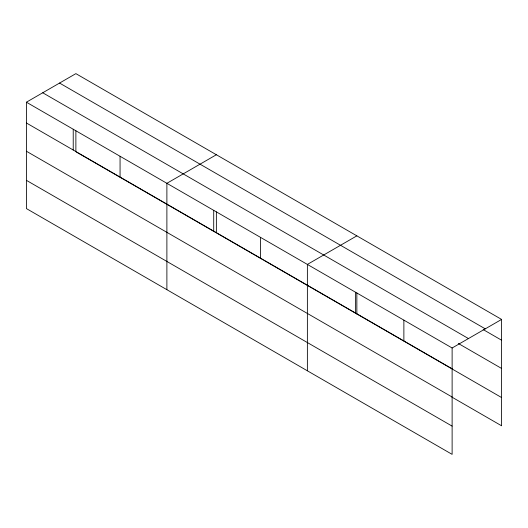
<?xml version="1.0" encoding="UTF-8"?>
<svg xmlns="http://www.w3.org/2000/svg" width="528" height="528" viewBox="0 0 528 528"><rect width="100%" height="100%" fill="white"/><g stroke="black" fill="none" stroke-linecap="round" stroke-linejoin="round"><path stroke-width="0.79" d="M452.12 397.016L452.12 347.992L26.4 102.201L26.4 208.58L452.12 454.364L452.12 397.016L26.4 151.232M451.935 397.122L501.6 425.799L501.6 319.42L75.88 73.636L26.4 102.201M216.368 154.744L166.888 183.308L166.888 289.687M356.855 235.851L307.375 264.422L307.375 370.795M452.12 347.992L501.6 319.42M59.552 83.061L485.272 328.852M483.153 329.558L501.6 340.21M42.728 92.776L468.448 338.56M458.317 343.464L501.6 368.452M26.4 122.984L452.12 368.775M76.586 152.176L215.655 232.465M263.195 259.915L216.368 232.874L216.368 211.86M263.908 260.324L501.6 397.551M26.4 180.332L452.12 426.122M403.874 320.133L403.874 340.916M356.855 292.967L356.855 313.988M355.621 292.274L355.621 313.064M260.548 237.382L260.548 258.172M213.715 210.349L213.715 231.132M120.061 156.275L120.061 177.058M75.88 130.746L75.88 151.767M73.227 129.241L73.227 150.025"/></g></svg>
